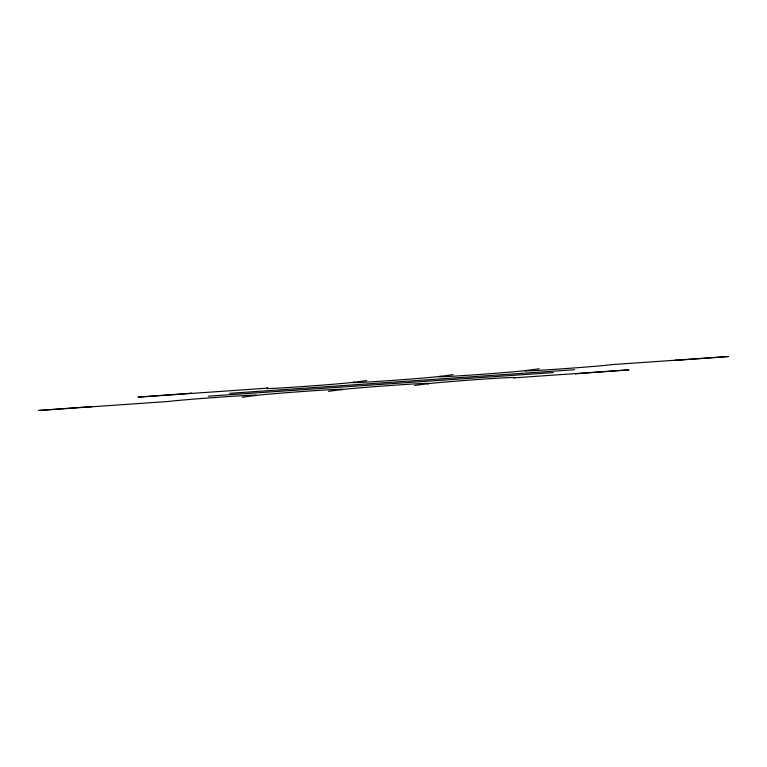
<?xml version="1.0" encoding="UTF-8"?>
<svg xmlns="http://www.w3.org/2000/svg" width="767" height="767" viewBox="0 0 767 767"><rect width="100%" height="100%" fill="white"/><g stroke="black" fill="none" stroke-linecap="round" stroke-linejoin="round"><path stroke-width="1.15" d="M90.899 406.769L91.954 406.558L38.35 410.498L168.491 401.467A44.994 0.786 -4.2 0 1 224.069 396.855A44.994 0.786 -4.2 0 1 254.711 395.58A44.994 0.786 -4.2 0 1 310.28 390.959A44.994 0.786 -4.2 0 1 340.922 389.684A44.994 0.786 -4.2 0 1 396.491 385.072A44.994 0.786 -4.2 0 1 427.133 383.797A44.994 0.786 -4.2 0 1 482.702 379.176A44.994 0.786 -4.2 0 1 513.353 377.901M190.542 393.413L191.597 393.203L137.993 397.143L268.134 388.112A44.994 0.786 -4.2 0 0 298.775 386.836A44.994 0.786 -4.2 0 0 354.354 382.215A44.994 0.786 -4.2 0 0 384.996 380.94A44.994 0.786 -4.2 0 0 440.565 376.329A44.994 0.786 -4.2 0 0 471.206 375.053A44.994 0.786 -4.2 0 0 526.776 370.432A44.994 0.786 -4.2 0 0 557.417 369.157A44.994 0.786 -4.2 0 0 612.986 364.536M576.458 373.587L575.403 373.797L629.007 369.857L514.072 377.853M676.101 360.231L675.046 360.442L728.65 356.502L613.705 364.488M242.247 397.248L254.711 395.58M354.354 382.215L366.818 380.547M328.458 391.362L340.922 389.684M440.565 376.329L453.029 374.651M414.669 385.465L427.133 383.797M526.776 370.432L539.239 368.764M229.669 393.318L574.521 369.742M208.394 396.165L553.256 372.599"/></g></svg>
